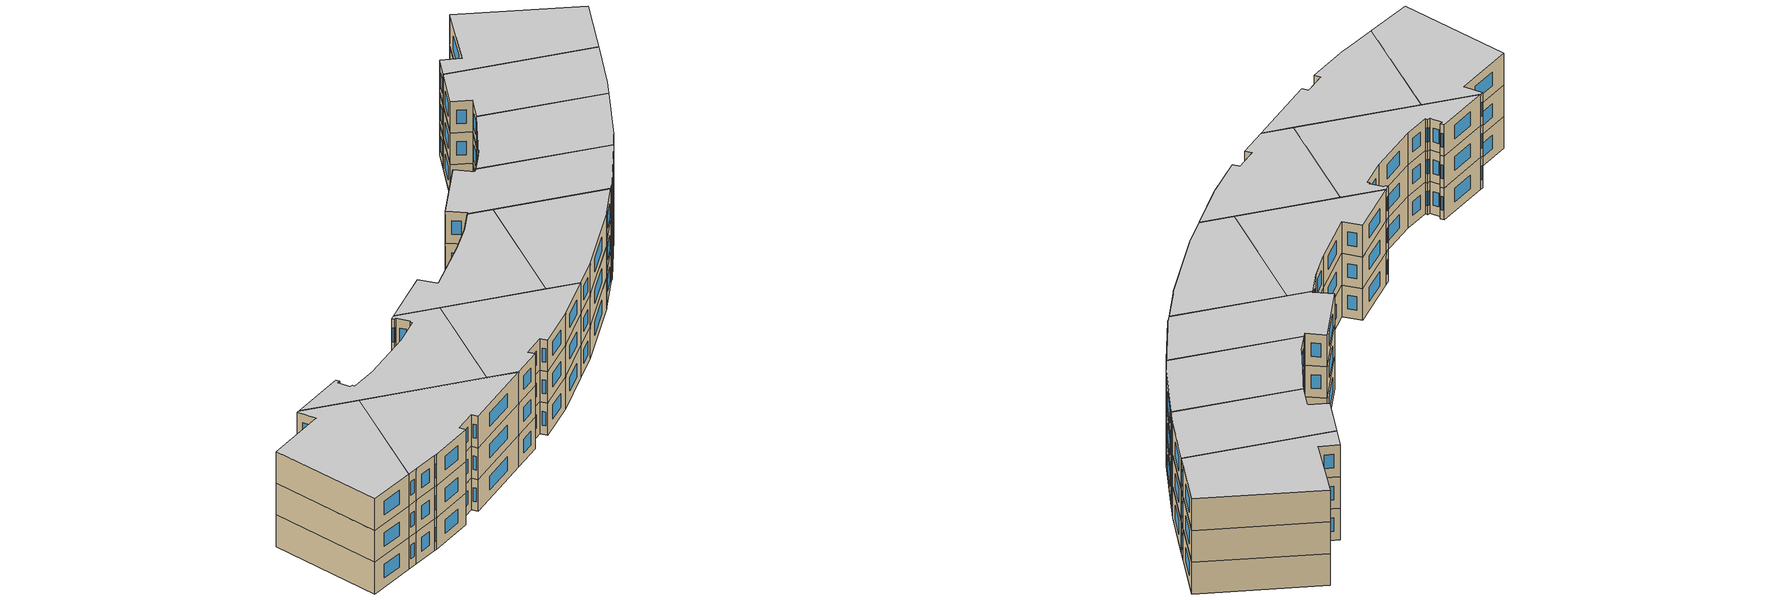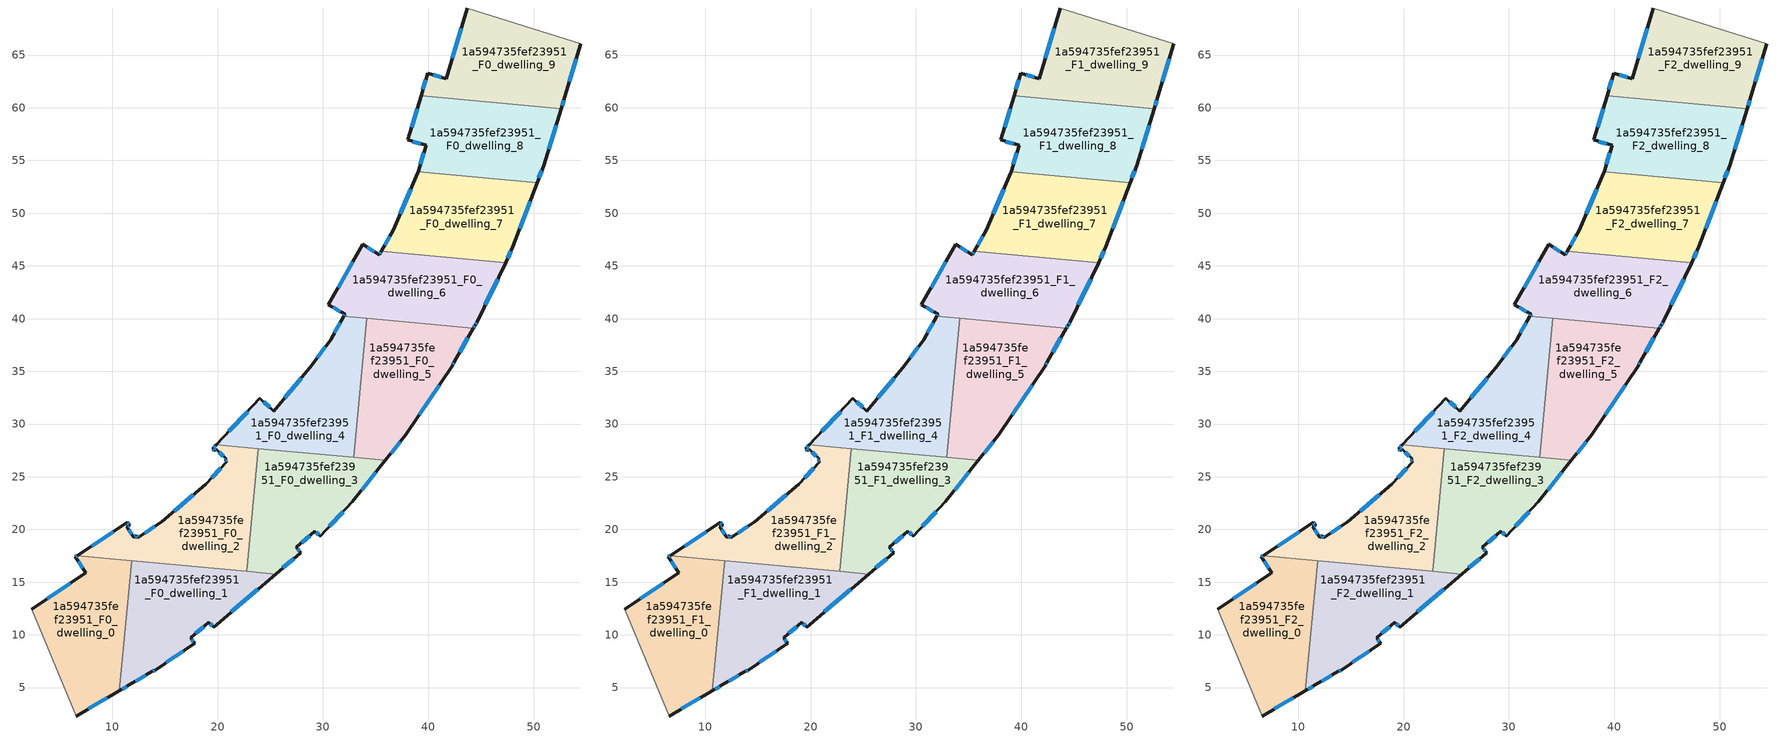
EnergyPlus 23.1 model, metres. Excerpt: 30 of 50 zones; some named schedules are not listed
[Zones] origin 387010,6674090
1a594735fef23951_F0_dwelling_0
 floor ground (EU_floor_Construction): 11.84,17.04 10.69,4.7 6.58,2.3 2.36,12.43 7.51,15.9 6.51,17.39 6.71,17.52 z0
 wall outside (EU_wall_Construction): 6.71,17.52 6.51,17.39 7.51,15.9 2.36,12.43 / 6.58,2.3 10.69,4.7 z0:3
 wall to 1a594735fef23951_F0_dwelling_1 (EU_wall_Construction): 10.69,4.7 11.84,17.04 z0:3
 wall adiabatic (EU_wall_Construction): 2.36,12.43 6.58,2.3 z0:3
 wall to 1a594735fef23951_F0_dwelling_2 (EU_wall_Construction): 11.84,17.04 6.71,17.52 z0:3
 window (EU_Window_Construction): 6.04,14.91 3.83,13.42 / 6.8,16.96 7.22,16.32 / 6.66,17.48 6.57,17.42 / 7.76,2.99 9.52,4.02 z0.86:2.14
1a594735fef23951_F0_dwelling_1
 floor ground (EU_floor_Construction): 25.52,15.77 19.62,10.73 19.19,11.21 17.46,9.72 17.82,9.18 14.07,6.66 13.8,6.53 11.63,5.25 10.69,4.7 11.84,17.04 z0
 wall outside (EU_wall_Construction): 10.69,4.7 11.63,5.25 13.8,6.53 14.07,6.66 17.82,9.18 17.46,9.72 19.19,11.21 19.62,10.73 25.52,15.77 z0:3
 wall to 1a594735fef23951_F0_dwelling_3 (EU_wall_Construction): 25.52,15.77 22.76,16.03 z0:3
 wall to 1a594735fef23951_F0_dwelling_2 (EU_wall_Construction): 22.76,16.03 11.84,17.04 z0:3
 window (EU_Window_Construction): 15.14,7.38 16.75,8.46 / 13.88,6.57 13.99,6.62 / 12.25,5.62 13.18,6.16 / 10.96,4.86 11.36,5.1 / 21.31,12.17 23.84,14.33 / 19.31,11.07 19.5,10.86 / 17.96,10.14 18.7,10.78 / 17.71,9.34 17.56,9.57 z0.86:2.14
1a594735fef23951_F0_dwelling_2
 floor ground (EU_floor_Construction): 23.84,27.67 22.76,16.03 6.71,17.52 11.44,20.69 11.65,20.41 11.41,20.24 12.07,19.25 12.31,19.41 12.45,19.22 14.69,20.71 18.88,24.29 20.87,26.42 20.71,26.56 20.83,26.7 19.88,27.59 19.76,27.47 19.54,27.66 19.9,28.04 z0
 wall outside (EU_wall_Construction): 19.9,28.04 19.54,27.66 19.76,27.47 19.88,27.59 20.83,26.7 20.71,26.56 20.87,26.42 18.88,24.29 14.69,20.71 12.45,19.22 12.31,19.41 12.07,19.25 11.41,20.24 11.65,20.41 11.44,20.69 6.71,17.52 z0:3
 wall to 1a594735fef23951_F0_dwelling_3 (EU_wall_Construction): 22.76,16.03 23.84,27.67 z0:3
 wall to 1a594735fef23951_F0_dwelling_4 (EU_wall_Construction): 23.84,27.67 19.9,28.04 z0:3
 window (EU_Window_Construction): 20.15,27.34 20.56,26.96 / 19.79,27.51 19.84,27.56 / 19.6,27.61 19.7,27.53 / 19.8,27.93 19.65,27.77 / 10.09,19.79 8.06,18.43 / 11.59,20.49 11.5,20.61 / 11.48,20.29 11.58,20.36 / 11.88,19.53 11.6,19.96 / 12.24,19.36 12.14,19.3 / 12.41,19.28 12.35,19.36 / 14.05,20.29 13.09,19.65 / 17.68,23.27 15.88,21.74 / 20.3,25.81 19.45,24.9 / 20.76,26.52 20.83,26.46 / 20.8,26.66 20.75,26.6 z0.86:2.14
1a594735fef23951_F0_dwelling_3
 floor ground (EU_floor_Construction): 35.92,26.55 32.78,22.6 29.72,19.37 29.24,19.85 27.47,18.32 27.89,17.8 25.52,15.77 22.76,16.03 23.84,27.67 z0
 wall outside (EU_wall_Construction): 25.52,15.77 27.89,17.8 27.47,18.32 29.24,19.85 29.72,19.37 32.78,22.6 35.92,26.55 z0:3
 wall to 1a594735fef23951_F0_dwelling_5 (EU_wall_Construction): 35.92,26.55 32.92,26.83 z0:3
 wall to 1a594735fef23951_F0_dwelling_4 (EU_wall_Construction): 32.92,26.83 23.84,27.67 z0:3
 window (EU_Window_Construction): 30.6,20.29 31.91,21.68 / 29.38,19.71 29.59,19.5 / 27.98,18.76 28.74,19.41 / 27.77,17.95 27.59,18.17 / 26.2,16.35 27.21,17.22 / 33.68,23.73 35.02,25.42 z0.86:2.14
1a594735fef23951_F0_dwelling_4
 floor ground (EU_floor_Construction): 34.15,40.02 32.92,26.83 19.9,28.04 24.02,32.44 25.32,31.22 28.96,35.6 30.73,38.01 31.99,40.22 z0
 wall outside (EU_wall_Construction): 31.99,40.22 30.73,38.01 28.96,35.6 25.32,31.22 24.02,32.44 19.9,28.04 z0:3
 wall to 1a594735fef23951_F0_dwelling_5 (EU_wall_Construction): 32.92,26.83 34.15,40.02 z0:3
 wall to 1a594735fef23951_F0_dwelling_6 (EU_wall_Construction): 34.15,40.02 31.99,40.22 z0:3
 window (EU_Window_Construction): 22.84,31.19 21.08,29.3 / 24.95,31.57 24.39,32.1 / 27.92,34.35 26.36,32.47 / 30.22,37.32 29.46,36.29 / 31.63,39.59 31.09,38.64 z0.86:2.14
1a594735fef23951_F0_dwelling_5
 floor ground (EU_floor_Construction): 44.26,39.08 42.44,35.89 42.29,35.57 37.87,29 35.92,26.55 32.92,26.83 34.15,40.02 z0
 wall outside (EU_wall_Construction): 35.92,26.55 37.87,29 42.29,35.57 42.44,35.89 44.26,39.08 z0:3
 wall to 1a594735fef23951_F0_dwelling_6 (EU_wall_Construction): 44.26,39.08 34.15,40.02 z0:3
 window (EU_Window_Construction): 42.33,35.66 42.4,35.8 / 39.13,30.88 41.03,33.69 / 36.48,27.25 37.31,28.3 / 42.96,36.8 43.74,38.17 z0.86:2.14
1a594735fef23951_F0_dwelling_6
 floor ground (EU_floor_Construction): 47.32,45.31 44.65,39.71 44.44,39.38 44.26,39.08 31.99,40.22 32.1,40.4 30.51,41.32 33.77,47.03 35.33,46.05 35.54,46.41 z0
 wall outside (EU_wall_Construction): 35.54,46.41 35.33,46.05 33.77,47.03 30.51,41.32 32.1,40.4 31.99,40.22 / 44.26,39.08 44.44,39.38 44.65,39.71 47.32,45.31 z0:3
 wall to 1a594735fef23951_F0_dwelling_7 (EU_wall_Construction): 47.32,45.31 35.54,46.41 z0:3
 window (EU_Window_Construction): 34.89,46.33 34.22,46.75 / 35.48,46.31 35.39,46.15 / 45.42,41.31 46.56,43.71 / 44.5,39.48 44.59,39.62 / 44.31,39.16 44.39,39.29 / 32.07,40.35 32.02,40.27 / 30.96,41.06 31.64,40.66 / 32.84,45.4 31.44,42.95 z0.86:2.14
1a594735fef23951_F0_dwelling_7
 floor ground (EU_floor_Construction): 50.32,52.89 48.03,46.8 47.32,45.31 35.54,46.41 36.67,48.37 39.01,53.86 39.04,53.94 z0
 wall outside (EU_wall_Construction): 47.32,45.31 48.03,46.8 50.32,52.89 / 39.04,53.94 39.01,53.86 36.67,48.37 35.54,46.41 z0:3
 wall to 1a594735fef23951_F0_dwelling_8 (EU_wall_Construction): 50.32,52.89 39.04,53.94 z0:3
 window (EU_Window_Construction): 48.68,48.54 49.66,51.15 / 47.52,45.74 47.83,46.37 / 36.35,47.81 35.86,46.97 / 38.34,52.29 37.34,49.94 z0.86:2.14
1a594735fef23951_F0_dwelling_8
 floor ground (EU_floor_Construction): 52.59,59.89 50.92,54.51 50.32,52.89 39.04,53.94 39.79,56.43 38.04,56.95 39.3,61.12 z0
 wall outside (EU_wall_Construction): 50.32,52.89 50.92,54.51 52.59,59.89 / 39.3,61.12 38.04,56.95 39.79,56.43 39.04,53.94 z0:3
 wall to 1a594735fef23951_F0_dwelling_9 (EU_wall_Construction): 52.59,59.89 39.3,61.12 z0:3
 window (EU_Window_Construction): 51.4,56.04 52.11,58.35 / 50.49,53.35 50.75,54.05 / 39.57,55.72 39.25,54.65 / 38.54,56.8 39.29,56.58 / 38.94,59.93 38.4,58.14 z0.86:2.14
1a594735fef23951_F0_dwelling_9
 floor ground (EU_floor_Construction): 54.47,66.09 52.94,61.03 52.59,59.89 39.3,61.12 39.95,63.28 41.72,62.78 43.67,69.47 z0
 wall outside (EU_wall_Construction): 52.59,59.89 52.94,61.03 54.47,66.09 / 43.67,69.47 41.72,62.78 39.95,63.28 39.3,61.12 z0:3
 wall adiabatic (EU_wall_Construction): 54.47,66.09 43.67,69.47 z0:3
 window (EU_Window_Construction): 53.38,62.48 54.03,64.65 / 52.69,60.22 52.84,60.71 / 39.77,62.66 39.49,61.74 / 41.21,62.92 40.46,63.14 / 43.11,67.56 42.27,64.69 z0.86:2.14
1a594735fef23951_F1_dwelling_0
 floor to 1a594735fef23951_F0_dwelling_0 (EU_floor_Construction): 11.84,17.04 10.69,4.7 6.58,2.3 2.36,12.43 7.51,15.9 6.51,17.39 6.71,17.52 z3
 wall outside (EU_wall_Construction): 6.71,17.52 6.51,17.39 7.51,15.9 2.36,12.43 / 6.58,2.3 10.69,4.7 z3:6
 wall to 1a594735fef23951_F1_dwelling_1 (EU_wall_Construction): 10.69,4.7 11.84,17.04 z3:6
 wall adiabatic (EU_wall_Construction): 2.36,12.43 6.58,2.3 z3:6
 wall to 1a594735fef23951_F1_dwelling_2 (EU_wall_Construction): 11.84,17.04 6.71,17.52 z3:6
 window (EU_Window_Construction): 6.04,14.91 3.83,13.42 / 6.8,16.96 7.22,16.32 / 6.66,17.48 6.57,17.42 / 7.76,2.99 9.52,4.02 z3.86:5.14
1a594735fef23951_F1_dwelling_1
 floor to 1a594735fef23951_F0_dwelling_1 (EU_floor_Construction): 25.52,15.77 19.62,10.73 19.19,11.21 17.46,9.72 17.82,9.18 14.07,6.66 13.8,6.53 11.63,5.25 10.69,4.7 11.84,17.04 z3
 wall outside (EU_wall_Construction): 10.69,4.7 11.63,5.25 13.8,6.53 14.07,6.66 17.82,9.18 17.46,9.72 19.19,11.21 19.62,10.73 25.52,15.77 z3:6
 wall to 1a594735fef23951_F1_dwelling_3 (EU_wall_Construction): 25.52,15.77 22.76,16.03 z3:6
 wall to 1a594735fef23951_F1_dwelling_2 (EU_wall_Construction): 22.76,16.03 11.84,17.04 z3:6
 window (EU_Window_Construction): 15.14,7.38 16.75,8.46 / 13.88,6.57 13.99,6.62 / 12.25,5.62 13.18,6.16 / 10.96,4.86 11.36,5.1 / 21.31,12.17 23.84,14.33 / 19.31,11.07 19.5,10.86 / 17.96,10.14 18.7,10.78 / 17.71,9.34 17.56,9.57 z3.86:5.14
1a594735fef23951_F1_dwelling_2
 floor to 1a594735fef23951_F0_dwelling_2 (EU_floor_Construction): 23.84,27.67 22.76,16.03 6.71,17.52 11.44,20.69 11.65,20.41 11.41,20.24 12.07,19.25 12.31,19.41 12.45,19.22 14.69,20.71 18.88,24.29 20.87,26.42 20.71,26.56 20.83,26.7 19.88,27.59 19.76,27.47 19.54,27.66 19.9,28.04 z3
 wall outside (EU_wall_Construction): 19.9,28.04 19.54,27.66 19.76,27.47 19.88,27.59 20.83,26.7 20.71,26.56 20.87,26.42 18.88,24.29 14.69,20.71 12.45,19.22 12.31,19.41 12.07,19.25 11.41,20.24 11.65,20.41 11.44,20.69 6.71,17.52 z3:6
 wall to 1a594735fef23951_F1_dwelling_3 (EU_wall_Construction): 22.76,16.03 23.84,27.67 z3:6
 wall to 1a594735fef23951_F1_dwelling_4 (EU_wall_Construction): 23.84,27.67 19.9,28.04 z3:6
 window (EU_Window_Construction): 20.15,27.34 20.56,26.96 / 19.79,27.51 19.84,27.56 / 19.6,27.61 19.7,27.53 / 19.8,27.93 19.65,27.77 / 10.09,19.79 8.06,18.43 / 11.59,20.49 11.5,20.61 / 11.48,20.29 11.58,20.36 / 11.88,19.53 11.6,19.96 / 12.24,19.36 12.14,19.3 / 12.41,19.28 12.35,19.36 / 14.05,20.29 13.09,19.65 / 17.68,23.27 15.88,21.74 / 20.3,25.81 19.45,24.9 / 20.76,26.52 20.83,26.46 / 20.8,26.66 20.75,26.6 z3.86:5.14
1a594735fef23951_F1_dwelling_3
 floor to 1a594735fef23951_F0_dwelling_3 (EU_floor_Construction): 35.92,26.55 32.78,22.6 29.72,19.37 29.24,19.85 27.47,18.32 27.89,17.8 25.52,15.77 22.76,16.03 23.84,27.67 z3
 wall outside (EU_wall_Construction): 25.52,15.77 27.89,17.8 27.47,18.32 29.24,19.85 29.72,19.37 32.78,22.6 35.92,26.55 z3:6
 wall to 1a594735fef23951_F1_dwelling_5 (EU_wall_Construction): 35.92,26.55 32.92,26.83 z3:6
 wall to 1a594735fef23951_F1_dwelling_4 (EU_wall_Construction): 32.92,26.83 23.84,27.67 z3:6
 window (EU_Window_Construction): 30.6,20.29 31.91,21.68 / 29.38,19.71 29.59,19.5 / 27.98,18.76 28.74,19.41 / 27.77,17.95 27.59,18.17 / 26.2,16.35 27.21,17.22 / 33.68,23.73 35.02,25.42 z3.86:5.14
1a594735fef23951_F1_dwelling_4
 floor to 1a594735fef23951_F0_dwelling_4 (EU_floor_Construction): 34.15,40.02 32.92,26.83 19.9,28.04 24.02,32.44 25.32,31.22 28.96,35.6 30.73,38.01 31.99,40.22 z3
 wall outside (EU_wall_Construction): 31.99,40.22 30.73,38.01 28.96,35.6 25.32,31.22 24.02,32.44 19.9,28.04 z3:6
 wall to 1a594735fef23951_F1_dwelling_5 (EU_wall_Construction): 32.92,26.83 34.15,40.02 z3:6
 wall to 1a594735fef23951_F1_dwelling_6 (EU_wall_Construction): 34.15,40.02 31.99,40.22 z3:6
 window (EU_Window_Construction): 22.84,31.19 21.08,29.3 / 24.95,31.57 24.39,32.1 / 27.92,34.35 26.36,32.47 / 30.22,37.32 29.46,36.29 / 31.63,39.59 31.09,38.64 z3.86:5.14
1a594735fef23951_F1_dwelling_5
 floor to 1a594735fef23951_F0_dwelling_5 (EU_floor_Construction): 44.26,39.08 42.44,35.89 42.29,35.57 37.87,29 35.92,26.55 32.92,26.83 34.15,40.02 z3
 wall outside (EU_wall_Construction): 35.92,26.55 37.87,29 42.29,35.57 42.44,35.89 44.26,39.08 z3:6
 wall to 1a594735fef23951_F1_dwelling_6 (EU_wall_Construction): 44.26,39.08 34.15,40.02 z3:6
 window (EU_Window_Construction): 42.33,35.66 42.4,35.8 / 39.13,30.88 41.03,33.69 / 36.48,27.25 37.31,28.3 / 42.96,36.8 43.74,38.17 z3.86:5.14
1a594735fef23951_F1_dwelling_6
 floor to 1a594735fef23951_F0_dwelling_6 (EU_floor_Construction): 47.32,45.31 44.65,39.71 44.44,39.38 44.26,39.08 31.99,40.22 32.1,40.4 30.51,41.32 33.77,47.03 35.33,46.05 35.54,46.41 z3
 wall outside (EU_wall_Construction): 35.54,46.41 35.33,46.05 33.77,47.03 30.51,41.32 32.1,40.4 31.99,40.22 / 44.26,39.08 44.44,39.38 44.65,39.71 47.32,45.31 z3:6
 wall to 1a594735fef23951_F1_dwelling_7 (EU_wall_Construction): 47.32,45.31 35.54,46.41 z3:6
 window (EU_Window_Construction): 34.89,46.33 34.22,46.75 / 35.48,46.31 35.39,46.15 / 45.42,41.31 46.56,43.71 / 44.5,39.48 44.59,39.62 / 44.31,39.16 44.39,39.29 / 32.07,40.35 32.02,40.27 / 30.96,41.06 31.64,40.66 / 32.84,45.4 31.44,42.95 z3.86:5.14
1a594735fef23951_F1_dwelling_7
 floor to 1a594735fef23951_F0_dwelling_7 (EU_floor_Construction): 50.32,52.89 48.03,46.8 47.32,45.31 35.54,46.41 36.67,48.37 39.01,53.86 39.04,53.94 z3
 wall outside (EU_wall_Construction): 47.32,45.31 48.03,46.8 50.32,52.89 / 39.04,53.94 39.01,53.86 36.67,48.37 35.54,46.41 z3:6
 wall to 1a594735fef23951_F1_dwelling_8 (EU_wall_Construction): 50.32,52.89 39.04,53.94 z3:6
 window (EU_Window_Construction): 48.68,48.54 49.66,51.15 / 47.52,45.74 47.83,46.37 / 36.35,47.81 35.86,46.97 / 38.34,52.29 37.34,49.94 z3.86:5.14
1a594735fef23951_F1_dwelling_8
 floor to 1a594735fef23951_F0_dwelling_8 (EU_floor_Construction): 52.59,59.89 50.92,54.51 50.32,52.89 39.04,53.94 39.79,56.43 38.04,56.95 39.3,61.12 z3
 wall outside (EU_wall_Construction): 50.32,52.89 50.92,54.51 52.59,59.89 / 39.3,61.12 38.04,56.95 39.79,56.43 39.04,53.94 z3:6
 wall to 1a594735fef23951_F1_dwelling_9 (EU_wall_Construction): 52.59,59.89 39.3,61.12 z3:6
 window (EU_Window_Construction): 51.4,56.04 52.11,58.35 / 50.49,53.35 50.75,54.05 / 39.57,55.72 39.25,54.65 / 38.54,56.8 39.29,56.58 / 38.94,59.93 38.4,58.14 z3.86:5.14
1a594735fef23951_F1_dwelling_9
 floor to 1a594735fef23951_F0_dwelling_9 (EU_floor_Construction): 54.47,66.09 52.94,61.03 52.59,59.89 39.3,61.12 39.95,63.28 41.72,62.78 43.67,69.47 z3
 wall outside (EU_wall_Construction): 52.59,59.89 52.94,61.03 54.47,66.09 / 43.67,69.47 41.72,62.78 39.95,63.28 39.3,61.12 z3:6
 wall adiabatic (EU_wall_Construction): 54.47,66.09 43.67,69.47 z3:6
 window (EU_Window_Construction): 53.38,62.48 54.03,64.65 / 52.69,60.22 52.84,60.71 / 39.77,62.66 39.49,61.74 / 41.21,62.92 40.46,63.14 / 43.11,67.56 42.27,64.69 z3.86:5.14
1a594735fef23951_F2_dwelling_0
 floor to 1a594735fef23951_F1_dwelling_0 (EU_floor_Construction): 11.84,17.04 10.69,4.7 6.58,2.3 2.36,12.43 7.51,15.9 6.51,17.39 6.71,17.52 z6
 wall outside (EU_wall_Construction): 6.71,17.52 6.51,17.39 7.51,15.9 2.36,12.43 / 6.58,2.3 10.69,4.7 z6:9
 wall to 1a594735fef23951_F2_dwelling_1 (EU_wall_Construction): 10.69,4.7 11.84,17.04 z6:9
 wall adiabatic (EU_wall_Construction): 2.36,12.43 6.58,2.3 z6:9
 wall to 1a594735fef23951_F2_dwelling_2 (EU_wall_Construction): 11.84,17.04 6.71,17.52 z6:9
 window (EU_Window_Construction): 6.04,14.91 3.83,13.42 / 6.8,16.96 7.22,16.32 / 6.66,17.48 6.57,17.42 / 7.76,2.99 9.52,4.02 z6.86:8.14
 ceiling to 1a594735fef23951_F3_dwelling_0 (EU_floor_Construction): 10.69,4.7 11.84,17.04 6.71,17.52 6.51,17.39 7.51,15.9 2.36,12.43 6.58,2.3 z9
1a594735fef23951_F2_dwelling_1
 floor to 1a594735fef23951_F1_dwelling_1 (EU_floor_Construction): 25.52,15.77 19.62,10.73 19.19,11.21 17.46,9.72 17.82,9.18 14.07,6.66 13.8,6.53 11.63,5.25 10.69,4.7 11.84,17.04 z6
 wall outside (EU_wall_Construction): 10.69,4.7 11.63,5.25 13.8,6.53 14.07,6.66 17.82,9.18 17.46,9.72 19.19,11.21 19.62,10.73 25.52,15.77 z6:9
 wall to 1a594735fef23951_F2_dwelling_3 (EU_wall_Construction): 25.52,15.77 22.76,16.03 z6:9
 wall to 1a594735fef23951_F2_dwelling_2 (EU_wall_Construction): 22.76,16.03 11.84,17.04 z6:9
 window (EU_Window_Construction): 15.14,7.38 16.75,8.46 / 13.88,6.57 13.99,6.62 / 12.25,5.62 13.18,6.16 / 10.96,4.86 11.36,5.1 / 21.31,12.17 23.84,14.33 / 19.31,11.07 19.5,10.86 / 17.96,10.14 18.7,10.78 / 17.71,9.34 17.56,9.57 z6.86:8.14
 ceiling to 1a594735fef23951_F3_dwelling_1 (EU_floor_Construction): 19.62,10.73 25.52,15.77 11.84,17.04 10.69,4.7 11.63,5.25 13.8,6.53 14.07,6.66 17.82,9.18 17.46,9.72 19.19,11.21 z9
1a594735fef23951_F2_dwelling_2
 floor to 1a594735fef23951_F1_dwelling_2 (EU_floor_Construction): 23.84,27.67 22.76,16.03 6.71,17.52 11.44,20.69 11.65,20.41 11.41,20.24 12.07,19.25 12.31,19.41 12.45,19.22 14.69,20.71 18.88,24.29 20.87,26.42 20.71,26.56 20.83,26.7 19.88,27.59 19.76,27.47 19.54,27.66 19.9,28.04 z6
 wall outside (EU_wall_Construction): 19.9,28.04 19.54,27.66 19.76,27.47 19.88,27.59 20.83,26.7 20.71,26.56 20.87,26.42 18.88,24.29 14.69,20.71 12.45,19.22 12.31,19.41 12.07,19.25 11.41,20.24 11.65,20.41 11.44,20.69 6.71,17.52 z6:9
 wall to 1a594735fef23951_F2_dwelling_3 (EU_wall_Construction): 22.76,16.03 23.84,27.67 z6:9
 wall to 1a594735fef23951_F2_dwelling_4 (EU_wall_Construction): 23.84,27.67 19.9,28.04 z6:9
 window (EU_Window_Construction): 20.15,27.34 20.56,26.96 / 19.79,27.51 19.84,27.56 / 19.6,27.61 19.7,27.53 / 19.8,27.93 19.65,27.77 / 10.09,19.79 8.06,18.43 / 11.59,20.49 11.5,20.61 / 11.48,20.29 11.58,20.36 / 11.88,19.53 11.6,19.96 / 12.24,19.36 12.14,19.3 / 12.41,19.28 12.35,19.36 / 14.05,20.29 13.09,19.65 / 17.68,23.27 15.88,21.74 / 20.3,25.81 19.45,24.9 / 20.76,26.52 20.83,26.46 / 20.8,26.66 20.75,26.6 z6.86:8.14
 ceiling to 1a594735fef23951_F3_dwelling_2 (EU_floor_Construction): 22.76,16.03 23.84,27.67 19.9,28.04 19.54,27.66 19.76,27.47 19.88,27.59 20.83,26.7 20.71,26.56 20.87,26.42 18.88,24.29 14.69,20.71 12.45,19.22 12.31,19.41 12.07,19.25 11.41,20.24 11.65,20.41 11.44,20.69 6.71,17.52 z9
1a594735fef23951_F2_dwelling_3
 floor to 1a594735fef23951_F1_dwelling_3 (EU_floor_Construction): 35.92,26.55 32.78,22.6 29.72,19.37 29.24,19.85 27.47,18.32 27.89,17.8 25.52,15.77 22.76,16.03 23.84,27.67 z6
 wall outside (EU_wall_Construction): 25.52,15.77 27.89,17.8 27.47,18.32 29.24,19.85 29.72,19.37 32.78,22.6 35.92,26.55 z6:9
 wall to 1a594735fef23951_F2_dwelling_5 (EU_wall_Construction): 35.92,26.55 32.92,26.83 z6:9
 wall to 1a594735fef23951_F2_dwelling_4 (EU_wall_Construction): 32.92,26.83 23.84,27.67 z6:9
 window (EU_Window_Construction): 30.6,20.29 31.91,21.68 / 29.38,19.71 29.59,19.5 / 27.98,18.76 28.74,19.41 / 27.77,17.95 27.59,18.17 / 26.2,16.35 27.21,17.22 / 33.68,23.73 35.02,25.42 z6.86:8.14
 ceiling to 1a594735fef23951_F3_dwelling_3 (EU_floor_Construction): 29.72,19.37 32.78,22.6 35.92,26.55 23.84,27.67 22.76,16.03 25.52,15.77 27.89,17.8 27.47,18.32 29.24,19.85 z9
1a594735fef23951_F2_dwelling_4
 floor to 1a594735fef23951_F1_dwelling_4 (EU_floor_Construction): 34.15,40.02 32.92,26.83 19.9,28.04 24.02,32.44 25.32,31.22 28.96,35.6 30.73,38.01 31.99,40.22 z6
 wall outside (EU_wall_Construction): 31.99,40.22 30.73,38.01 28.96,35.6 25.32,31.22 24.02,32.44 19.9,28.04 z6:9
 wall to 1a594735fef23951_F2_dwelling_5 (EU_wall_Construction): 32.92,26.83 34.15,40.02 z6:9
 wall to 1a594735fef23951_F2_dwelling_6 (EU_wall_Construction): 34.15,40.02 31.99,40.22 z6:9
 window (EU_Window_Construction): 22.84,31.19 21.08,29.3 / 24.95,31.57 24.39,32.1 / 27.92,34.35 26.36,32.47 / 30.22,37.32 29.46,36.29 / 31.63,39.59 31.09,38.64 z6.86:8.14
 ceiling to 1a594735fef23951_F3_dwelling_4 (EU_floor_Construction): 32.92,26.83 34.15,40.02 31.99,40.22 30.73,38.01 28.96,35.6 25.32,31.22 24.02,32.44 19.9,28.04 z9
1a594735fef23951_F2_dwelling_5
 floor to 1a594735fef23951_F1_dwelling_5 (EU_floor_Construction): 44.26,39.08 42.44,35.89 42.29,35.57 37.87,29 35.92,26.55 32.92,26.83 34.15,40.02 z6
 wall outside (EU_wall_Construction): 35.92,26.55 37.87,29 42.29,35.57 42.44,35.89 44.26,39.08 z6:9
 wall to 1a594735fef23951_F2_dwelling_6 (EU_wall_Construction): 44.26,39.08 34.15,40.02 z6:9
 window (EU_Window_Construction): 42.33,35.66 42.4,35.8 / 39.13,30.88 41.03,33.69 / 36.48,27.25 37.31,28.3 / 42.96,36.8 43.74,38.17 z6.86:8.14
 ceiling to 1a594735fef23951_F3_dwelling_5 (EU_floor_Construction): 37.87,29 42.29,35.57 42.44,35.89 44.26,39.08 34.15,40.02 32.92,26.83 35.92,26.55 z9
1a594735fef23951_F2_dwelling_6
 floor to 1a594735fef23951_F1_dwelling_6 (EU_floor_Construction): 47.32,45.31 44.65,39.71 44.44,39.38 44.26,39.08 31.99,40.22 32.1,40.4 30.51,41.32 33.77,47.03 35.33,46.05 35.54,46.41 z6
 wall outside (EU_wall_Construction): 35.54,46.41 35.33,46.05 33.77,47.03 30.51,41.32 32.1,40.4 31.99,40.22 / 44.26,39.08 44.44,39.38 44.65,39.71 47.32,45.31 z6:9
 wall to 1a594735fef23951_F2_dwelling_7 (EU_wall_Construction): 47.32,45.31 35.54,46.41 z6:9
 window (EU_Window_Construction): 34.89,46.33 34.22,46.75 / 35.48,46.31 35.39,46.15 / 45.42,41.31 46.56,43.71 / 44.5,39.48 44.59,39.62 / 44.31,39.16 44.39,39.29 / 32.07,40.35 32.02,40.27 / 30.96,41.06 31.64,40.66 / 32.84,45.4 31.44,42.95 z6.86:8.14
 ceiling to 1a594735fef23951_F3_dwelling_6 (EU_floor_Construction): 44.65,39.71 47.32,45.31 35.54,46.41 35.33,46.05 33.77,47.03 30.51,41.32 32.1,40.4 31.99,40.22 44.26,39.08 44.44,39.38 z9
1a594735fef23951_F2_dwelling_7
 floor to 1a594735fef23951_F1_dwelling_7 (EU_floor_Construction): 50.32,52.89 48.03,46.8 47.32,45.31 35.54,46.41 36.67,48.37 39.01,53.86 39.04,53.94 z6
 wall outside (EU_wall_Construction): 47.32,45.31 48.03,46.8 50.32,52.89 / 39.04,53.94 39.01,53.86 36.67,48.37 35.54,46.41 z6:9
 wall to 1a594735fef23951_F2_dwelling_8 (EU_wall_Construction): 50.32,52.89 39.04,53.94 z6:9
 window (EU_Window_Construction): 48.68,48.54 49.66,51.15 / 47.52,45.74 47.83,46.37 / 36.35,47.81 35.86,46.97 / 38.34,52.29 37.34,49.94 z6.86:8.14
 ceiling to 1a594735fef23951_F3_dwelling_7 (EU_floor_Construction): 48.03,46.8 50.32,52.89 39.04,53.94 39.01,53.86 36.67,48.37 35.54,46.41 47.32,45.31 z9
1a594735fef23951_F2_dwelling_8
 floor to 1a594735fef23951_F1_dwelling_8 (EU_floor_Construction): 52.59,59.89 50.92,54.51 50.32,52.89 39.04,53.94 39.79,56.43 38.04,56.95 39.3,61.12 z6
 wall outside (EU_wall_Construction): 50.32,52.89 50.92,54.51 52.59,59.89 / 39.3,61.12 38.04,56.95 39.79,56.43 39.04,53.94 z6:9
 wall to 1a594735fef23951_F2_dwelling_9 (EU_wall_Construction): 52.59,59.89 39.3,61.12 z6:9
 window (EU_Window_Construction): 51.4,56.04 52.11,58.35 / 50.49,53.35 50.75,54.05 / 39.57,55.72 39.25,54.65 / 38.54,56.8 39.29,56.58 / 38.94,59.93 38.4,58.14 z6.86:8.14
 ceiling to 1a594735fef23951_F3_dwelling_8 (EU_floor_Construction): 50.32,52.89 50.92,54.51 52.59,59.89 39.3,61.12 38.04,56.95 39.79,56.43 39.04,53.94 z9
1a594735fef23951_F2_dwelling_9
 floor to 1a594735fef23951_F1_dwelling_9 (EU_floor_Construction): 54.47,66.09 52.94,61.03 52.59,59.89 39.3,61.12 39.95,63.28 41.72,62.78 43.67,69.47 z6
 wall outside (EU_wall_Construction): 52.59,59.89 52.94,61.03 54.47,66.09 / 43.67,69.47 41.72,62.78 39.95,63.28 39.3,61.12 z6:9
 wall adiabatic (EU_wall_Construction): 54.47,66.09 43.67,69.47 z6:9
 window (EU_Window_Construction): 53.38,62.48 54.03,64.65 / 52.69,60.22 52.84,60.71 / 39.77,62.66 39.49,61.74 / 41.21,62.92 40.46,63.14 / 43.11,67.56 42.27,64.69 z6.86:8.14
 ceiling to 1a594735fef23951_F3_dwelling_9 (EU_floor_Construction): 52.59,59.89 52.94,61.03 54.47,66.09 43.67,69.47 41.72,62.78 39.95,63.28 39.3,61.12 z9
[Building]
EU S2 Campaign: North Axis=0; Terrain=City; Solar Distribution=FullExterior
[Site:Location]
Helsinki-Vantaa.AP: Latitude=60.317; Longitude=24.963; Time Zone=2; Elevation=54.6
[SizingPeriod:WeatherFileDays]
AnnualSizingPeriod: Begin Month=1; Begin Day of Month=1; End Month=12; End Day of Month=31; Day of Week for Start Day=Monday; Use Weather File Daylight Saving Period=No; Use Weather File Rain and Snow Indicators=No
[MATERIAL]
EU_InternalMass_Material: Roughness=MediumRough; Thickness=0.1; Conductivity=1; Density=1800; Specific Heat=900; Thermal Absorptance=0.9; Solar Absorptance=0.7; Visible Absorptance=0.7
[MATERIAL:NOMASS] Roughness=MediumRough; Thermal Absorptance=0.9; Solar Absorptance=0.7; Visible Absorptance=0.7
Name | Thermal Resistance
EU_wall_NoMass | 2.6932
EU_floor_NoMass | 2.22482
[WINDOWMATERIAL:SIMPLEGLAZINGSYSTEM]
EU_Window_SimpleGlazing: UFactor=2.14966; Solar Heat Gain Coefficient=0.7; Visible Transmittance=0.7
[CONSTRUCTION]
EU_wall_Construction: EU_wall_NoMass
EU_floor_Construction: EU_floor_NoMass
EU_Window_Construction: EU_Window_SimpleGlazing
EU_InternalMass_Construction: EU_InternalMass_Material
[ZONE] Type=1; Multiplier=1; Ceiling Height=autocalculate; Floor Area=autocalculate; Part of Total Floor Area=Yes
Name | Volume
1a594735fef23951_F0_dwelling_0; 1a594735fef23951_F1_dwelling_0; 1a594735fef23951_F2_dwelling_0 | 271.278
1a594735fef23951_F0_dwelling_1; 1a594735fef23951_F1_dwelling_1; 1a594735fef23951_F2_dwelling_1 | 271.311
1a594735fef23951_F0_dwelling_2; 1a594735fef23951_F1_dwelling_2; 1a594735fef23951_F2_dwelling_2 | 271.296
1a594735fef23951_F0_dwelling_3; 1a594735fef23951_F1_dwelling_3; 1a594735fef23951_F2_dwelling_3 | 271.293
1a594735fef23951_F0_dwelling_4; 1a594735fef23951_F1_dwelling_4; 1a594735fef23951_F2_dwelling_4 | 271.304
1a594735fef23951_F0_dwelling_5; 1a594735fef23951_F1_dwelling_5; 1a594735fef23951_F2_dwelling_5 | 271.301
1a594735fef23951_F0_dwelling_6; 1a594735fef23951_F1_dwelling_6; 1a594735fef23951_F2_dwelling_6 | 272.062
1a594735fef23951_F0_dwelling_7; 1a594735fef23951_F1_dwelling_7; 1a594735fef23951_F2_dwelling_7 | 270.554
1a594735fef23951_F0_dwelling_8; 1a594735fef23951_F1_dwelling_8; 1a594735fef23951_F2_dwelling_8 | 271.281
1a594735fef23951_F0_dwelling_9; 1a594735fef23951_F1_dwelling_9; 1a594735fef23951_F2_dwelling_9 | 271.308
[INTERNALMASS] Construction=EU_InternalMass_Construction
Name | Zone or ZoneList | Surface Area
1a594735fef23951_F0_dwelling_0_EU_InternalMass | 1a594735fef23951_F0_dwelling_0 | 90.4269
1a594735fef23951_F0_dwelling_1_EU_InternalMass | 1a594735fef23951_F0_dwelling_1 | 90.436
1a594735fef23951_F0_dwelling_2_EU_InternalMass | 1a594735fef23951_F0_dwelling_2 | 90.4319
1a594735fef23951_F0_dwelling_3_EU_InternalMass | 1a594735fef23951_F0_dwelling_3 | 90.4301
1a594735fef23951_F0_dwelling_4_EU_InternalMass | 1a594735fef23951_F0_dwelling_4 | 90.4345
1a594735fef23951_F0_dwelling_5_EU_InternalMass | 1a594735fef23951_F0_dwelling_5 | 90.4338
1a594735fef23951_F0_dwelling_6_EU_InternalMass | 1a594735fef23951_F0_dwelling_6 | 90.6858
1a594735fef23951_F0_dwelling_7_EU_InternalMass | 1a594735fef23951_F0_dwelling_7 | 90.1846
1a594735fef23951_F0_dwelling_8_EU_InternalMass | 1a594735fef23951_F0_dwelling_8 | 90.4271
1a594735fef23951_F0_dwelling_9_EU_InternalMass | 1a594735fef23951_F0_dwelling_9 | 90.4358
1a594735fef23951_F1_dwelling_0_EU_InternalMass | 1a594735fef23951_F1_dwelling_0 | 90.4269
1a594735fef23951_F1_dwelling_1_EU_InternalMass | 1a594735fef23951_F1_dwelling_1 | 90.436
1a594735fef23951_F1_dwelling_2_EU_InternalMass | 1a594735fef23951_F1_dwelling_2 | 90.4319
1a594735fef23951_F1_dwelling_3_EU_InternalMass | 1a594735fef23951_F1_dwelling_3 | 90.4301
1a594735fef23951_F1_dwelling_4_EU_InternalMass | 1a594735fef23951_F1_dwelling_4 | 90.4345
1a594735fef23951_F1_dwelling_5_EU_InternalMass | 1a594735fef23951_F1_dwelling_5 | 90.4338
1a594735fef23951_F1_dwelling_6_EU_InternalMass | 1a594735fef23951_F1_dwelling_6 | 90.6858
1a594735fef23951_F1_dwelling_7_EU_InternalMass | 1a594735fef23951_F1_dwelling_7 | 90.1846
1a594735fef23951_F1_dwelling_8_EU_InternalMass | 1a594735fef23951_F1_dwelling_8 | 90.4271
1a594735fef23951_F1_dwelling_9_EU_InternalMass | 1a594735fef23951_F1_dwelling_9 | 90.4358
1a594735fef23951_F2_dwelling_0_EU_InternalMass | 1a594735fef23951_F2_dwelling_0 | 90.4269
1a594735fef23951_F2_dwelling_1_EU_InternalMass | 1a594735fef23951_F2_dwelling_1 | 90.436
1a594735fef23951_F2_dwelling_2_EU_InternalMass | 1a594735fef23951_F2_dwelling_2 | 90.4319
1a594735fef23951_F2_dwelling_3_EU_InternalMass | 1a594735fef23951_F2_dwelling_3 | 90.4301
1a594735fef23951_F2_dwelling_4_EU_InternalMass | 1a594735fef23951_F2_dwelling_4 | 90.4345
1a594735fef23951_F2_dwelling_5_EU_InternalMass | 1a594735fef23951_F2_dwelling_5 | 90.4338
1a594735fef23951_F2_dwelling_6_EU_InternalMass | 1a594735fef23951_F2_dwelling_6 | 90.6858
1a594735fef23951_F2_dwelling_7_EU_InternalMass | 1a594735fef23951_F2_dwelling_7 | 90.1846
1a594735fef23951_F2_dwelling_8_EU_InternalMass | 1a594735fef23951_F2_dwelling_8 | 90.4271
1a594735fef23951_F2_dwelling_9_EU_InternalMass | 1a594735fef23951_F2_dwelling_9 | 90.4358
[OTHEREQUIPMENT] Fuel Type=Electricity; Design Level Calculation Method=Watts/Area; Power per Zone Floor Area=1; Fraction Latent=0; Fraction Radiant=0; Fraction Lost=0; Carbon Dioxide Generation Rate=0; EndUse Subcategory=EU_Step8_InternalGains
Name | Zone or ZoneList or Space or SpaceList | Schedule
EU_Step8_InternalGain_1a594735fef23951_F0_dwelling_0_f000 | 1a594735fef23951_F0_dwelling_0 | EU_Step8_GainSchedule_1a594735fef23951_F0_dwelling_0_f000
EU_Step8_InternalGain_1a594735fef23951_F0_dwelling_1_f000 | 1a594735fef23951_F0_dwelling_1 | EU_Step8_GainSchedule_1a594735fef23951_F0_dwelling_1_f000
EU_Step8_InternalGain_1a594735fef23951_F0_dwelling_2_f000 | 1a594735fef23951_F0_dwelling_2 | EU_Step8_GainSchedule_1a594735fef23951_F0_dwelling_2_f000
EU_Step8_InternalGain_1a594735fef23951_F0_dwelling_3_f000 | 1a594735fef23951_F0_dwelling_3 | EU_Step8_GainSchedule_1a594735fef23951_F0_dwelling_3_f000
EU_Step8_InternalGain_1a594735fef23951_F0_dwelling_4_f000 | 1a594735fef23951_F0_dwelling_4 | EU_Step8_GainSchedule_1a594735fef23951_F0_dwelling_4_f000
EU_Step8_InternalGain_1a594735fef23951_F0_dwelling_5_f000 | 1a594735fef23951_F0_dwelling_5 | EU_Step8_GainSchedule_1a594735fef23951_F0_dwelling_5_f000
EU_Step8_InternalGain_1a594735fef23951_F0_dwelling_6_f000 | 1a594735fef23951_F0_dwelling_6 | EU_Step8_GainSchedule_1a594735fef23951_F0_dwelling_6_f000
EU_Step8_InternalGain_1a594735fef23951_F0_dwelling_7_f000 | 1a594735fef23951_F0_dwelling_7 | EU_Step8_GainSchedule_1a594735fef23951_F0_dwelling_7_f000
EU_Step8_InternalGain_1a594735fef23951_F0_dwelling_8_f000 | 1a594735fef23951_F0_dwelling_8 | EU_Step8_GainSchedule_1a594735fef23951_F0_dwelling_8_f000
EU_Step8_InternalGain_1a594735fef23951_F0_dwelling_9_f000 | 1a594735fef23951_F0_dwelling_9 | EU_Step8_GainSchedule_1a594735fef23951_F0_dwelling_9_f000
EU_Step8_InternalGain_1a594735fef23951_F1_dwelling_0_f000 | 1a594735fef23951_F1_dwelling_0 | EU_Step8_GainSchedule_1a594735fef23951_F1_dwelling_0_f000
EU_Step8_InternalGain_1a594735fef23951_F1_dwelling_1_f000 | 1a594735fef23951_F1_dwelling_1 | EU_Step8_GainSchedule_1a594735fef23951_F1_dwelling_1_f000
EU_Step8_InternalGain_1a594735fef23951_F1_dwelling_2_f000 | 1a594735fef23951_F1_dwelling_2 | EU_Step8_GainSchedule_1a594735fef23951_F1_dwelling_2_f000
EU_Step8_InternalGain_1a594735fef23951_F1_dwelling_3_f000 | 1a594735fef23951_F1_dwelling_3 | EU_Step8_GainSchedule_1a594735fef23951_F1_dwelling_3_f000
EU_Step8_InternalGain_1a594735fef23951_F1_dwelling_4_f000 | 1a594735fef23951_F1_dwelling_4 | EU_Step8_GainSchedule_1a594735fef23951_F1_dwelling_4_f000
EU_Step8_InternalGain_1a594735fef23951_F1_dwelling_5_f000 | 1a594735fef23951_F1_dwelling_5 | EU_Step8_GainSchedule_1a594735fef23951_F1_dwelling_5_f000
EU_Step8_InternalGain_1a594735fef23951_F1_dwelling_6_f000 | 1a594735fef23951_F1_dwelling_6 | EU_Step8_GainSchedule_1a594735fef23951_F1_dwelling_6_f000
EU_Step8_InternalGain_1a594735fef23951_F1_dwelling_7_f000 | 1a594735fef23951_F1_dwelling_7 | EU_Step8_GainSchedule_1a594735fef23951_F1_dwelling_7_f000
EU_Step8_InternalGain_1a594735fef23951_F1_dwelling_8_f000 | 1a594735fef23951_F1_dwelling_8 | EU_Step8_GainSchedule_1a594735fef23951_F1_dwelling_8_f000
EU_Step8_InternalGain_1a594735fef23951_F1_dwelling_9_f000 | 1a594735fef23951_F1_dwelling_9 | EU_Step8_GainSchedule_1a594735fef23951_F1_dwelling_9_f000
EU_Step8_InternalGain_1a594735fef23951_F2_dwelling_0_f000 | 1a594735fef23951_F2_dwelling_0 | EU_Step8_GainSchedule_1a594735fef23951_F2_dwelling_0_f000
EU_Step8_InternalGain_1a594735fef23951_F2_dwelling_1_f000 | 1a594735fef23951_F2_dwelling_1 | EU_Step8_GainSchedule_1a594735fef23951_F2_dwelling_1_f000
EU_Step8_InternalGain_1a594735fef23951_F2_dwelling_2_f000 | 1a594735fef23951_F2_dwelling_2 | EU_Step8_GainSchedule_1a594735fef23951_F2_dwelling_2_f000
EU_Step8_InternalGain_1a594735fef23951_F2_dwelling_3_f000 | 1a594735fef23951_F2_dwelling_3 | EU_Step8_GainSchedule_1a594735fef23951_F2_dwelling_3_f000
EU_Step8_InternalGain_1a594735fef23951_F2_dwelling_4_f000 | 1a594735fef23951_F2_dwelling_4 | EU_Step8_GainSchedule_1a594735fef23951_F2_dwelling_4_f000
EU_Step8_InternalGain_1a594735fef23951_F2_dwelling_5_f000 | 1a594735fef23951_F2_dwelling_5 | EU_Step8_GainSchedule_1a594735fef23951_F2_dwelling_5_f000
EU_Step8_InternalGain_1a594735fef23951_F2_dwelling_6_f000 | 1a594735fef23951_F2_dwelling_6 | EU_Step8_GainSchedule_1a594735fef23951_F2_dwelling_6_f000
EU_Step8_InternalGain_1a594735fef23951_F2_dwelling_7_f000 | 1a594735fef23951_F2_dwelling_7 | EU_Step8_GainSchedule_1a594735fef23951_F2_dwelling_7_f000
EU_Step8_InternalGain_1a594735fef23951_F2_dwelling_8_f000 | 1a594735fef23951_F2_dwelling_8 | EU_Step8_GainSchedule_1a594735fef23951_F2_dwelling_8_f000
EU_Step8_InternalGain_1a594735fef23951_F2_dwelling_9_f000 | 1a594735fef23951_F2_dwelling_9 | EU_Step8_GainSchedule_1a594735fef23951_F2_dwelling_9_f000
[ZONEVENTILATION:DESIGNFLOWRATE] Schedule=EU_AlwaysOn; Design Flow Rate Calculation Method=AirChanges/Hour; Air Changes per Hour=0.586271; Ventilation Type=Natural; Fan Pressure Rise=0; Fan Total Efficiency=1; Constant Term Coefficient=1; Temperature Term Coefficient=0; Velocity Term Coefficient=0; Velocity Squared Term Coefficient=0; Minimum Indoor Temperature=-100; Maximum Indoor Temperature=100; Delta Temperature=-100; Minimum Outdoor Temperature=-100; Maximum Outdoor Temperature=100; Maximum Wind Speed=40
Name | Zone or ZoneList or Space or SpaceList
EU_ConstantAir_1a594735fef23951_F0_dwelling_0 | 1a594735fef23951_F0_dwelling_0
EU_ConstantAir_1a594735fef23951_F0_dwelling_1 | 1a594735fef23951_F0_dwelling_1
EU_ConstantAir_1a594735fef23951_F0_dwelling_2 | 1a594735fef23951_F0_dwelling_2
EU_ConstantAir_1a594735fef23951_F0_dwelling_3 | 1a594735fef23951_F0_dwelling_3
EU_ConstantAir_1a594735fef23951_F0_dwelling_4 | 1a594735fef23951_F0_dwelling_4
EU_ConstantAir_1a594735fef23951_F0_dwelling_5 | 1a594735fef23951_F0_dwelling_5
EU_ConstantAir_1a594735fef23951_F0_dwelling_6 | 1a594735fef23951_F0_dwelling_6
EU_ConstantAir_1a594735fef23951_F0_dwelling_7 | 1a594735fef23951_F0_dwelling_7
EU_ConstantAir_1a594735fef23951_F0_dwelling_8 | 1a594735fef23951_F0_dwelling_8
EU_ConstantAir_1a594735fef23951_F0_dwelling_9 | 1a594735fef23951_F0_dwelling_9
EU_ConstantAir_1a594735fef23951_F1_dwelling_0 | 1a594735fef23951_F1_dwelling_0
EU_ConstantAir_1a594735fef23951_F1_dwelling_1 | 1a594735fef23951_F1_dwelling_1
EU_ConstantAir_1a594735fef23951_F1_dwelling_2 | 1a594735fef23951_F1_dwelling_2
EU_ConstantAir_1a594735fef23951_F1_dwelling_3 | 1a594735fef23951_F1_dwelling_3
EU_ConstantAir_1a594735fef23951_F1_dwelling_4 | 1a594735fef23951_F1_dwelling_4
EU_ConstantAir_1a594735fef23951_F1_dwelling_5 | 1a594735fef23951_F1_dwelling_5
EU_ConstantAir_1a594735fef23951_F1_dwelling_6 | 1a594735fef23951_F1_dwelling_6
EU_ConstantAir_1a594735fef23951_F1_dwelling_7 | 1a594735fef23951_F1_dwelling_7
EU_ConstantAir_1a594735fef23951_F1_dwelling_8 | 1a594735fef23951_F1_dwelling_8
EU_ConstantAir_1a594735fef23951_F1_dwelling_9 | 1a594735fef23951_F1_dwelling_9
EU_ConstantAir_1a594735fef23951_F2_dwelling_0 | 1a594735fef23951_F2_dwelling_0
EU_ConstantAir_1a594735fef23951_F2_dwelling_1 | 1a594735fef23951_F2_dwelling_1
EU_ConstantAir_1a594735fef23951_F2_dwelling_2 | 1a594735fef23951_F2_dwelling_2
EU_ConstantAir_1a594735fef23951_F2_dwelling_3 | 1a594735fef23951_F2_dwelling_3
EU_ConstantAir_1a594735fef23951_F2_dwelling_4 | 1a594735fef23951_F2_dwelling_4
EU_ConstantAir_1a594735fef23951_F2_dwelling_5 | 1a594735fef23951_F2_dwelling_5
EU_ConstantAir_1a594735fef23951_F2_dwelling_6 | 1a594735fef23951_F2_dwelling_6
EU_ConstantAir_1a594735fef23951_F2_dwelling_7 | 1a594735fef23951_F2_dwelling_7
EU_ConstantAir_1a594735fef23951_F2_dwelling_8 | 1a594735fef23951_F2_dwelling_8
EU_ConstantAir_1a594735fef23951_F2_dwelling_9 | 1a594735fef23951_F2_dwelling_9
[HVACTEMPLATE:ZONE:IDEALLOADSAIRSYSTEM] System Availability Schedule=EU_AlwaysOn; Maximum Heating Supply Air Temperature=50; Minimum Cooling Supply Air Temperature=13; Maximum Heating Supply Air Humidity Ratio=0.0156; Minimum Cooling Supply Air Humidity Ratio=0.0077; Heating Limit=NoLimit; Cooling Limit=NoLimit; Heating Availability Schedule=EU_AlwaysOn; Cooling Availability Schedule=EU_CoolingOff; Dehumidification Control Type=ConstantSensibleHeatRatio; Cooling Sensible Heat Ratio=0.7; Dehumidification Setpoint=60; Humidification Control Type=None; Humidification Setpoint=30; Outdoor Air Method=None; Outdoor Air Flow Rate per Person=0.00944; Outdoor Air Flow Rate per Zone Floor Area=0; Outdoor Air Flow Rate per Zone=0; Demand Controlled Ventilation Type=None; Outdoor Air Economizer Type=NoEconomizer; Heat Recovery Type=None; Sensible Heat Recovery Effectiveness=0.7; Latent Heat Recovery Effectiveness=0.65
Name | Template Thermostat
1a594735fef23951_F0_dwelling_0 | EU_HeatOnly_1a594735fef23951_F0_dwelling_0
1a594735fef23951_F0_dwelling_1 | EU_HeatOnly_1a594735fef23951_F0_dwelling_1
1a594735fef23951_F0_dwelling_2 | EU_HeatOnly_1a594735fef23951_F0_dwelling_2
1a594735fef23951_F0_dwelling_3 | EU_HeatOnly_1a594735fef23951_F0_dwelling_3
1a594735fef23951_F0_dwelling_4 | EU_HeatOnly_1a594735fef23951_F0_dwelling_4
1a594735fef23951_F0_dwelling_5 | EU_HeatOnly_1a594735fef23951_F0_dwelling_5
1a594735fef23951_F0_dwelling_6 | EU_HeatOnly_1a594735fef23951_F0_dwelling_6
1a594735fef23951_F0_dwelling_7 | EU_HeatOnly_1a594735fef23951_F0_dwelling_7
1a594735fef23951_F0_dwelling_8 | EU_HeatOnly_1a594735fef23951_F0_dwelling_8
1a594735fef23951_F0_dwelling_9 | EU_HeatOnly_1a594735fef23951_F0_dwelling_9
1a594735fef23951_F1_dwelling_0 | EU_HeatOnly_1a594735fef23951_F1_dwelling_0
1a594735fef23951_F1_dwelling_1 | EU_HeatOnly_1a594735fef23951_F1_dwelling_1
1a594735fef23951_F1_dwelling_2 | EU_HeatOnly_1a594735fef23951_F1_dwelling_2
1a594735fef23951_F1_dwelling_3 | EU_HeatOnly_1a594735fef23951_F1_dwelling_3
1a594735fef23951_F1_dwelling_4 | EU_HeatOnly_1a594735fef23951_F1_dwelling_4
1a594735fef23951_F1_dwelling_5 | EU_HeatOnly_1a594735fef23951_F1_dwelling_5
1a594735fef23951_F1_dwelling_6 | EU_HeatOnly_1a594735fef23951_F1_dwelling_6
1a594735fef23951_F1_dwelling_7 | EU_HeatOnly_1a594735fef23951_F1_dwelling_7
1a594735fef23951_F1_dwelling_8 | EU_HeatOnly_1a594735fef23951_F1_dwelling_8
1a594735fef23951_F1_dwelling_9 | EU_HeatOnly_1a594735fef23951_F1_dwelling_9
1a594735fef23951_F2_dwelling_0 | EU_HeatOnly_1a594735fef23951_F2_dwelling_0
1a594735fef23951_F2_dwelling_1 | EU_HeatOnly_1a594735fef23951_F2_dwelling_1
1a594735fef23951_F2_dwelling_2 | EU_HeatOnly_1a594735fef23951_F2_dwelling_2
1a594735fef23951_F2_dwelling_3 | EU_HeatOnly_1a594735fef23951_F2_dwelling_3
1a594735fef23951_F2_dwelling_4 | EU_HeatOnly_1a594735fef23951_F2_dwelling_4
1a594735fef23951_F2_dwelling_5 | EU_HeatOnly_1a594735fef23951_F2_dwelling_5
1a594735fef23951_F2_dwelling_6 | EU_HeatOnly_1a594735fef23951_F2_dwelling_6
1a594735fef23951_F2_dwelling_7 | EU_HeatOnly_1a594735fef23951_F2_dwelling_7
1a594735fef23951_F2_dwelling_8 | EU_HeatOnly_1a594735fef23951_F2_dwelling_8
1a594735fef23951_F2_dwelling_9 | EU_HeatOnly_1a594735fef23951_F2_dwelling_9
[SIZING:ZONE] Zone Cooling Design Supply Air Temperature Input Method=SupplyAirTemperature; Zone Cooling Design Supply Air Temperature=13; Zone Heating Design Supply Air Temperature Input Method=SupplyAirTemperature; Zone Heating Design Supply Air Temperature=50; Zone Cooling Design Supply Air Humidity Ratio=0.008; Zone Heating Design Supply Air Humidity Ratio=0.008; Cooling Design Air Flow Method=DesignDay; Cooling Design Air Flow Rate=0; Cooling Minimum Air Flow per Zone Floor Area=0.000762; Cooling Minimum Air Flow=0; Cooling Minimum Air Flow Fraction=0.2; Heating Design Air Flow Method=DesignDay; Heating Design Air Flow Rate=0; Heating Maximum Air Flow per Zone Floor Area=0.002032; Heating Maximum Air Flow=0.141576; Heating Maximum Air Flow Fraction=0.3; Account for Dedicated Outdoor Air System=No; Dedicated Outdoor Air System Control Strategy=NeutralSupplyAir; Dedicated Outdoor Air Low Setpoint Temperature for Design=autosize; Dedicated Outdoor Air High Setpoint Temperature for Design=autosize; Zone Load Sizing Method=Sensible Load Only No Latent Load; Zone Latent Cooling Design Supply Air Humidity Ratio Input Method=HumidityRatioDifference; Zone Cooling Design Supply Air Humidity Ratio Difference=0.005; Zone Latent Heating Design Supply Air Humidity Ratio Input Method=HumidityRatioDifference; Zone Humidification Design Supply Air Humidity Ratio Difference=0.005
1a594735fef23951_F0_dwelling_0; 1a594735fef23951_F0_dwelling_1; 1a594735fef23951_F0_dwelling_2; 1a594735fef23951_F0_dwelling_3; 1a594735fef23951_F0_dwelling_4; 1a594735fef23951_F0_dwelling_5; 1a594735fef23951_F0_dwelling_6; 1a594735fef23951_F0_dwelling_7; 1a594735fef23951_F0_dwelling_8; 1a594735fef23951_F0_dwelling_9; 1a594735fef23951_F1_dwelling_0; 1a594735fef23951_F1_dwelling_1; 1a594735fef23951_F1_dwelling_2; 1a594735fef23951_F1_dwelling_3; 1a594735fef23951_F1_dwelling_4; 1a594735fef23951_F1_dwelling_5; 1a594735fef23951_F1_dwelling_6; 1a594735fef23951_F1_dwelling_7; 1a594735fef23951_F1_dwelling_8; 1a594735fef23951_F1_dwelling_9; 1a594735fef23951_F2_dwelling_0; 1a594735fef23951_F2_dwelling_1; 1a594735fef23951_F2_dwelling_2; 1a594735fef23951_F2_dwelling_3; 1a594735fef23951_F2_dwelling_4; 1a594735fef23951_F2_dwelling_5; 1a594735fef23951_F2_dwelling_6; 1a594735fef23951_F2_dwelling_7; 1a594735fef23951_F2_dwelling_8; 1a594735fef23951_F2_dwelling_9
[SCHEDULE:FILE] Column Number=1; Rows to Skip at Top=0; Number of Hours of Data=8760; Column Separator=Comma; Interpolate to Timestep=No; Minutes per Item=60; Adjust Schedule for Daylight Savings=Yes
Name | File
EU_Step8_GainSchedule_1a594735fef23951_F0_dwelling_0_f000 | ../../schedules/1a594735fef23951/1a594735fef23951_F0_dwelling_0_f000_gain.csv
EU_Step8_GainSchedule_1a594735fef23951_F0_dwelling_1_f000 | ../../schedules/1a594735fef23951/1a594735fef23951_F0_dwelling_1_f000_gain.csv
EU_Step8_GainSchedule_1a594735fef23951_F0_dwelling_2_f000 | ../../schedules/1a594735fef23951/1a594735fef23951_F0_dwelling_2_f000_gain.csv
EU_Step8_GainSchedule_1a594735fef23951_F0_dwelling_3_f000 | ../../schedules/1a594735fef23951/1a594735fef23951_F0_dwelling_3_f000_gain.csv
EU_Step8_GainSchedule_1a594735fef23951_F0_dwelling_4_f000 | ../../schedules/1a594735fef23951/1a594735fef23951_F0_dwelling_4_f000_gain.csv
EU_Step8_GainSchedule_1a594735fef23951_F0_dwelling_5_f000 | ../../schedules/1a594735fef23951/1a594735fef23951_F0_dwelling_5_f000_gain.csv
EU_Step8_GainSchedule_1a594735fef23951_F0_dwelling_6_f000 | ../../schedules/1a594735fef23951/1a594735fef23951_F0_dwelling_6_f000_gain.csv
EU_Step8_GainSchedule_1a594735fef23951_F0_dwelling_7_f000 | ../../schedules/1a594735fef23951/1a594735fef23951_F0_dwelling_7_f000_gain.csv
EU_Step8_GainSchedule_1a594735fef23951_F0_dwelling_8_f000 | ../../schedules/1a594735fef23951/1a594735fef23951_F0_dwelling_8_f000_gain.csv
EU_Step8_GainSchedule_1a594735fef23951_F0_dwelling_9_f000 | ../../schedules/1a594735fef23951/1a594735fef23951_F0_dwelling_9_f000_gain.csv
EU_Step8_GainSchedule_1a594735fef23951_F1_dwelling_0_f000 | ../../schedules/1a594735fef23951/1a594735fef23951_F1_dwelling_0_f000_gain.csv
EU_Step8_GainSchedule_1a594735fef23951_F1_dwelling_1_f000 | ../../schedules/1a594735fef23951/1a594735fef23951_F1_dwelling_1_f000_gain.csv
EU_Step8_GainSchedule_1a594735fef23951_F1_dwelling_2_f000 | ../../schedules/1a594735fef23951/1a594735fef23951_F1_dwelling_2_f000_gain.csv
EU_Step8_GainSchedule_1a594735fef23951_F1_dwelling_3_f000 | ../../schedules/1a594735fef23951/1a594735fef23951_F1_dwelling_3_f000_gain.csv
EU_Step8_GainSchedule_1a594735fef23951_F1_dwelling_4_f000 | ../../schedules/1a594735fef23951/1a594735fef23951_F1_dwelling_4_f000_gain.csv
EU_Step8_GainSchedule_1a594735fef23951_F1_dwelling_5_f000 | ../../schedules/1a594735fef23951/1a594735fef23951_F1_dwelling_5_f000_gain.csv
EU_Step8_GainSchedule_1a594735fef23951_F1_dwelling_6_f000 | ../../schedules/1a594735fef23951/1a594735fef23951_F1_dwelling_6_f000_gain.csv
EU_Step8_GainSchedule_1a594735fef23951_F1_dwelling_7_f000 | ../../schedules/1a594735fef23951/1a594735fef23951_F1_dwelling_7_f000_gain.csv
EU_Step8_GainSchedule_1a594735fef23951_F1_dwelling_8_f000 | ../../schedules/1a594735fef23951/1a594735fef23951_F1_dwelling_8_f000_gain.csv
EU_Step8_GainSchedule_1a594735fef23951_F1_dwelling_9_f000 | ../../schedules/1a594735fef23951/1a594735fef23951_F1_dwelling_9_f000_gain.csv
EU_Step8_GainSchedule_1a594735fef23951_F2_dwelling_0_f000 | ../../schedules/1a594735fef23951/1a594735fef23951_F2_dwelling_0_f000_gain.csv
EU_Step8_GainSchedule_1a594735fef23951_F2_dwelling_1_f000 | ../../schedules/1a594735fef23951/1a594735fef23951_F2_dwelling_1_f000_gain.csv
